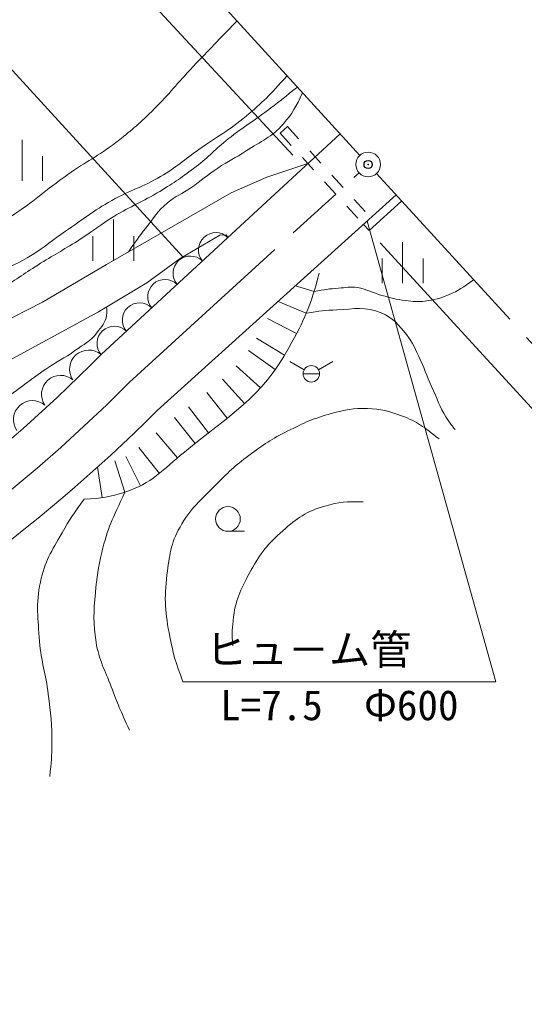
# Model space of a CAD drawing. Units: millimetres on the paper. Extents: x 40 to 680, y 20 to 380.
# Drawn here: x 508.2 to 538.9, y 260.3 to 319.5 of the extents above; entities that cross this region are included whole.
import ezdxf
from ezdxf.enums import TextEntityAlignment as Align

# ---------------------------------------------------------------- set-up
doc = ezdxf.new("R2010")
doc.units = ezdxf.units.MM
doc.header["$PDMODE"] = 32
doc.header["$PDSIZE"] = 0.5
doc.linetypes.add('CHAIN', pattern=[18.5, 12, -1.5, 3.5, -1.5])
for name, color, linetype, lineweight in [('M-BGD', 7, 'Continuous', 13), ('M-BMK', 2, 'CHAIN', 13), ('M-BMK-SRVR', 3, 'Continuous', 13), ('M-STR-HTXT', 7, 'Continuous', 13), ('M-STR-STRC', 7, 'Continuous', 13)]:
    doc.layers.add(name, color=color, linetype=linetype, lineweight=lineweight)
doc.layers.add('M-OTRS', color=6, linetype='Continuous')
doc.styles.add('ＭＳ ゴシック', font='')
doc.styles.get('ＭＳ ゴシック').set_extended_font_data('MS Gothic')

msp = doc.modelspace()

# ---------------------------------------------------------------- linework, layer by layer
at = {"layer": 'M-BGD'}
for p, q in [((524.52, 312.96), (524.077, 312.555)), ((524.52, 312.96), (525.194, 312.222)), ((513.192, 299.098), (527.72, 312.517)), ((524.077, 312.555), (524.751, 311.817)), ((508.397, 309.667), (508.397, 312.167)), ((509.647, 309.667), (509.647, 311.167)), ((525.869, 311.483), (526.543, 310.745)), ((523.261, 309.896), (525.763, 310.71)), ((525.426, 311.079), (526.1, 310.34)), ((527.218, 310.007), (527.892, 309.269)), ((521.097, 308.932), (523.261, 309.896)), ((526.775, 309.602), (527.449, 308.864)), ((513.53, 304.572), (521.097, 308.932)), ((516.607, 295.695), (531.112, 308.805)), ((528.567, 308.53), (529.241, 307.792)), ((529.473, 306.649), (531.448, 308.434)), ((528.124, 308.126), (528.798, 307.388)), ((513.945, 304.811), (513.945, 307.311)), ((529.136, 307.018), (529.473, 306.649)), ((512.695, 304.811), (512.695, 306.311)), ((515.195, 304.811), (515.195, 306.311)), ((520.406, 306.372), (518.001, 304.953)), ((520.792, 306.387), (520.406, 306.372)), ((520.898, 306.217), (520.792, 306.387)), ((531.511, 303.437), (531.511, 305.937)), ((518.001, 304.953), (515.965, 303.457)), ((530.261, 303.437), (530.261, 304.937)), ((532.761, 303.437), (532.761, 304.937)), ((509.628, 302.281), (513.53, 304.572)), ((515.965, 303.457), (513.035, 301.699)), ((526.131, 302.937), (525.006, 303.286)), ((525.657, 301.613), (523.945, 302.327)), ((505.482, 300.173), (509.628, 302.281)), ((513.035, 301.699), (506.804, 298.306)), ((525.073, 300.382), (523.298, 301.303)), ((524.346, 299.062), (522.631, 300.091)), ((523.777, 298.192), (522.15, 299.354)), ((522.877, 297.078), (521.398, 298.424)), ((525.532, 298.185), (524.666, 298.685)), ((526.398, 298.185), (527.264, 298.685)), ((521.91, 296.119), (520.568, 297.603)), ((525.465, 297.935), (526.465, 297.935)), ((520.863, 295.235), (519.611, 296.795)), ((519.724, 294.343), (518.496, 295.921)), ((518.907, 293.703), (517.662, 295.268)), ((517.839, 292.826), (516.537, 294.345)), ((516.739, 291.882), (515.493, 293.447)), ((515.593, 291.127), (514.691, 292.913)), ((513.256, 290.405), (512.985, 292.268)), ((514.645, 290.746), (514.025, 292.648)), ((520.9, 288.359), (521.9, 288.359))]:
    msp.add_line(p, q, dxfattribs=at)
for centre, radius in [((525.965, 297.935), 0.5), ((520.9, 289.109), 0.75)]:
    msp.add_circle(centre, radius, dxfattribs=at)
for centre, radius, start, end in [((520.161, 305.469), 1.05, 45.40605, 220.04558), ((518.62, 304.045), 1.05, 45.40605, 220.04558), ((517.078, 302.621), 1.05, 45.40605, 220.04558), ((515.537, 301.198), 1.05, 45.40605, 220.04558), ((513.996, 299.774), 1.05, 45.40605, 220.04558), ((512.438, 298.221), 1.156, 49.33997, 214.75011), ((443.636, 367.663), 97.668, 297.93515, 315.41077), ((510.735, 296.685), 1.156, 49.33997, 214.75011), ((509.032, 295.149), 1.156, 49.33997, 214.75011), ((444.489, 368.293), 102.331, 297.33486, 314.81016)]:
    msp.add_arc(centre, radius, start, end, dxfattribs=at)
for points, knots in [([(498.607, 302.539), (499.341, 303.064), (499.552, 303.204), (500.174, 303.604), (501.13, 304.22), (501.672, 304.564), (502.695, 305.059), (503.62, 305.506), (504.196, 305.627), (505.12, 306.077), (506.148, 306.578), (506.723, 306.87), (507.689, 307.483), (509.119, 308.391), (509.793, 309.083), (511.18, 310.053), (512.3, 310.836), (513.004, 311.164), (514.09, 311.993), (514.986, 312.677), (515.462, 313.099), (516.271, 313.884), (517.234, 314.816), (517.682, 315.427), (518.599, 316.405), (519.7, 317.579), (520.059, 317.946), (521.449, 319.38)], [0, 0, 0, 0, 1, 1, 1, 2, 2, 2, 3, 3, 3, 4, 4, 4, 5, 5, 5, 6, 6, 6, 7, 7, 7, 8, 8, 8, 9, 9, 9, 9]), ([(501.439, 300.491), (502.212, 300.885), (502.414, 300.991), (503.032, 301.325), (503.921, 301.804), (504.446, 302.031), (505.28, 302.6), (505.93, 303.044), (506.151, 303.477), (506.798, 303.924), (507.612, 304.487), (508.168, 304.641), (509.009, 305.163), (509.83, 305.673), (510.229, 306.05), (511.026, 306.597), (512.115, 307.345), (512.696, 307.813), (513.844, 308.468), (514.964, 309.107), (515.696, 309.271), (516.808, 309.925), (517.77, 310.492), (518.228, 310.934), (519.14, 311.577), (520.259, 312.367), (520.957, 312.716), (522.007, 313.594), (523.054, 314.469), (523.403, 314.852), (524.492, 316.05)], [0, 0, 0, 0, 1, 1, 1, 2, 2, 2, 3, 3, 3, 4, 4, 4, 5, 5, 5, 6, 6, 6, 7, 7, 7, 8, 8, 8, 9, 9, 9, 10, 10, 10, 10]), ([(525.117, 315.366), (524.342, 314.737), (524.132, 314.573), (523.489, 314.08), (522.503, 313.323), (521.893, 312.976), (520.914, 312.209), (520.124, 311.591), (519.766, 311.143), (518.97, 310.533), (518.141, 309.897), (517.652, 309.569), (516.759, 309.026), (515.696, 308.38), (515.03, 308.14), (513.965, 307.496), (513.141, 306.997), (512.736, 306.63), (511.924, 306.111), (510.999, 305.519), (510.45, 305.236), (509.519, 304.653), (508.589, 304.07), (508.095, 303.701), (507.163, 303.123), (506.204, 302.528), (505.638, 302.243), (504.684, 301.641), (504.117, 301.282), (503.82, 301.05), (503.251, 300.693), (502.825, 300.426), (502.684, 300.34), (502.15, 300.026)], [0, 0, 0, 0, 1, 1, 1, 2, 2, 2, 3, 3, 3, 4, 4, 4, 5, 5, 5, 6, 6, 6, 7, 7, 7, 8, 8, 8, 9, 9, 9, 10, 10, 10, 11, 11, 11, 11]), ([(514.869, 305.344), (515.344, 306.044), (515.481, 306.242), (515.909, 306.791), (516.392, 307.413), (516.62, 307.812), (517.221, 308.322), (517.729, 308.753), (518.105, 308.869), (518.654, 309.245), (519.304, 309.69), (519.63, 309.994), (520.282, 310.436), (520.935, 310.877), (521.35, 311.045), (522.007, 311.48), (522.919, 312.084), (523.554, 312.303), (524.267, 313.132), (524.832, 313.79), (525.027, 314.144), (525.43, 315.023)], [0, 0, 0, 0, 1, 1, 1, 2, 2, 2, 3, 3, 3, 4, 4, 4, 5, 5, 5, 6, 6, 6, 7, 7, 7, 7]), ([(526.447, 304.051), (525.906, 302.011), (525.537, 301.209), (524.623, 299.545), (522.931, 296.462), (520.974, 295.411), (518.257, 293.178), (516.943, 292.099), (516.269, 291.252), (514.645, 290.746), (513.711, 290.455), (513.258, 290.362), (512.177, 290.317)], [0, 0, 0, 0, 1, 1, 1, 2, 2, 2, 3, 3, 3, 4, 4, 4, 4]), ([(526.131, 302.937), (526.825, 303.057), (527.029, 303.099), (527.612, 303.141), (528.064, 303.173), (528.324, 303.243), (528.772, 303.172), (529.369, 303.078), (529.663, 302.858), (530.247, 302.701), (530.804, 302.552), (531.117, 302.46), (531.69, 302.388), (532.152, 302.33), (532.419, 302.302), (532.881, 302.356), (533.448, 302.423), (533.763, 302.522), (534.293, 302.733), (534.94, 302.99), (535.175, 303.181), (535.819, 303.653)], [0, 0, 0, 0, 1, 1, 1, 2, 2, 2, 3, 3, 3, 4, 4, 4, 5, 5, 5, 6, 6, 6, 7, 7, 7, 7]), ([(513.533, 301.998), (513.564, 301.785), (513.554, 301.686), (513.529, 301.49), (513.469, 301.02), (513.227, 300.808), (512.942, 300.43), (512.538, 299.894), (512.152, 299.741), (511.611, 299.343), (510.952, 298.857), (510.512, 298.689), (509.836, 298.226), (508.929, 297.604), (508.463, 297.195), (507.561, 296.566), (506.399, 295.757), (505.725, 295.337), (504.541, 294.562), (503.593, 293.942), (503.08, 293.568), (502.107, 292.988), (500.934, 292.288), (500.239, 291.962), (499.044, 291.299), (497.723, 290.565), (496.987, 290.145), (495.667, 289.41), (494.237, 288.613), (493.451, 288.139), (492.003, 287.377), (490.927, 286.812), (490.322, 286.499), (489.226, 285.974), (487.506, 285.152), (486.518, 284.744), (484.789, 283.942), (483.242, 283.224), (482.387, 282.796), (480.839, 282.081), (479.412, 281.423), (478.626, 281.023), (477.174, 280.421), (475.115, 279.567), (473.922, 279.185), (471.85, 278.36), (470.513, 277.828), (469.762, 277.533), (468.444, 276.957), (467.087, 276.365), (466.325, 276.033), (465.009, 275.354), (463.491, 274.572), (462.723, 273.982), (461.201, 273.207), (459.64, 272.413), (458.711, 272.082), (457.108, 271.375), (455.312, 270.584), (454.321, 270.103), (452.499, 269.372), (451.025, 268.78), (450.175, 268.51), (448.692, 267.94), (446.672, 267.164), (445.589, 266.6), (443.539, 265.908), (441.696, 265.285), (440.64, 265.005), (438.759, 264.505), (436.783, 263.98), (435.666, 263.719), (433.664, 263.303), (431.027, 262.756), (429.539, 262.495), (426.879, 262.072), (424.606, 261.711), (423.326, 261.54), (421.04, 261.271), (419.188, 261.052), (418.146, 260.974), (416.288, 260.813), (414.478, 260.656), (413.464, 260.563), (411.651, 260.469), (410.142, 260.391), (409.296, 260.319), (407.786, 260.355), (406.217, 260.391), (405.337, 260.453), (403.779, 260.641), (402.171, 260.834), (401.269, 260.963), (399.685, 261.299), (398.6, 261.529), (398.011, 261.737), (396.937, 262.015), (395.763, 262.319), (395.099, 262.462), (393.931, 262.788), (392.613, 263.156), (391.868, 263.348), (390.582, 263.818), (388.85, 264.451), (387.915, 264.9), (386.231, 265.65), (384.924, 266.232), (384.199, 266.574), (382.91, 267.196), (381.56, 267.849), (380.807, 268.223), (379.475, 268.914), (377.886, 269.738), (376.994, 270.201), (375.439, 271.089), (373.792, 272.03), (372.878, 272.573), (371.288, 273.608), (369.765, 274.6), (368.908, 275.153), (367.453, 276.242), (365.344, 277.819), (364.246, 278.81), (362.186, 280.45), (360.735, 281.605), (359.912, 282.24), (358.464, 283.398), (356.85, 284.69), (356.042, 285.542), (354.342, 286.719), (352.868, 287.739), (352.304, 288.067), (350.423, 289.11)], [0, 0, 0, 0, 1, 1, 1, 2, 2, 2, 3, 3, 3, 4, 4, 4, 5, 5, 5, 6, 6, 6, 7, 7, 7, 8, 8, 8, 9, 9, 9, 10, 10, 10, 11, 11, 11, 12, 12, 12, 13, 13, 13, 14, 14, 14, 15, 15, 15, 16, 16, 16, 17, 17, 17, 18, 18, 18, 19, 19, 19, 20, 20, 20, 21, 21, 21, 22, 22, 22, 23, 23, 23, 24, 24, 24, 25, 25, 25, 26, 26, 26, 27, 27, 27, 28, 28, 28, 29, 29, 29, 30, 30, 30, 31, 31, 31, 32, 32, 32, 33, 33, 33, 34, 34, 34, 35, 35, 35, 36, 36, 36, 37, 37, 37, 38, 38, 38, 39, 39, 39, 40, 40, 40, 41, 41, 41, 42, 42, 42, 43, 43, 43, 44, 44, 44, 44]), ([(525.657, 301.613), (526.508, 301.76), (526.787, 301.789), (527.518, 301.823), (528.573, 301.872), (529.245, 302.052), (530.215, 301.635), (530.942, 301.322), (531.253, 300.93), (531.752, 300.318), (532.175, 299.799), (532.279, 299.415), (532.568, 298.812), (532.919, 298.079), (533.038, 297.634), (533.383, 296.899), (533.721, 296.179), (533.834, 295.728), (534.293, 295.079), (534.444, 294.865), (534.499, 294.78), (534.701, 294.546)], [0, 0, 0, 0, 1, 1, 1, 2, 2, 2, 3, 3, 3, 4, 4, 4, 5, 5, 5, 6, 6, 6, 7, 7, 7, 7]), ([(518.166, 279.208), (517.715, 280.416), (517.585, 280.845), (517.375, 281.934), (517.094, 283.385), (517.009, 284.248), (517.199, 285.714), (517.35, 286.879), (517.413, 287.592), (517.99, 288.615), (518.631, 289.751), (519.232, 290.234), (520.144, 291.165), (520.885, 291.92), (521.318, 292.336), (522.166, 292.967), (523.045, 293.621), (523.561, 293.97), (524.54, 294.462), (525.532, 294.96), (526.106, 295.23), (527.178, 295.517), (528.015, 295.741), (528.509, 295.855), (529.376, 295.825), (530.2, 295.796), (530.666, 295.666), (531.442, 295.385), (532.427, 295.028), (532.792, 294.703), (533.728, 293.978)], [0, 0, 0, 0, 1, 1, 1, 2, 2, 2, 3, 3, 3, 4, 4, 4, 5, 5, 5, 6, 6, 6, 7, 7, 7, 8, 8, 8, 9, 9, 9, 10, 10, 10, 10]), ([(514.913, 276.263), (514.361, 277.51), (514.208, 277.856), (513.814, 278.9), (513.417, 279.952), (513.072, 280.517), (512.891, 281.626), (512.703, 282.778), (512.748, 283.452), (512.847, 284.615), (512.929, 285.585), (513.022, 286.128), (513.243, 287.077), (513.59, 288.571), (513.894, 289.111), (514.645, 290.746)], [0, 0, 0, 0, 1, 1, 1, 2, 2, 2, 3, 3, 3, 4, 4, 4, 5, 5, 5, 5]), ([(512.177, 290.317), (511.501, 289.4), (511.3, 289.098), (510.825, 288.264), (510.194, 287.155), (509.764, 286.524), (509.506, 285.274), (509.222, 283.895), (509.358, 283.074), (509.462, 281.67), (509.557, 280.403), (509.832, 279.721), (509.99, 278.461), (510.138, 277.282), (510.232, 276.615), (510.21, 275.428), (510.195, 274.653), (510.18, 274.37), (510.078, 273.449)], [0, 0, 0, 0, 1, 1, 1, 2, 2, 2, 3, 3, 3, 4, 4, 4, 5, 5, 5, 6, 6, 6, 6]), ([(529.112, 290.154), (528.099, 290.172), (527.662, 290.146), (526.782, 289.89), (525.674, 289.568), (525.097, 289.161), (524.233, 288.396), (523.327, 287.594), (522.874, 287.041), (522.298, 285.978), (521.739, 284.946), (521.395, 284.328), (521.243, 283.164), (521.155, 282.483), (521.137, 282.181), (521.199, 281.406)], [0, 0, 0, 0, 1, 1, 1, 2, 2, 2, 3, 3, 3, 4, 4, 4, 5, 5, 5, 5])]:
    msp.add_open_spline(points, degree=3, knots=knots, dxfattribs=at)
at = {"layer": 'M-BMK'}
for p, q in [((528.91, 311.215), (502.434, 340.19)), ((514.899, 297.397), (528.862, 310.155)), ((529.922, 310.107), (556.398, 281.132))]:
    msp.add_line(p, q, dxfattribs=at)
msp.add_arc((444.061, 367.98), 100, 297.62814, 315.10326, dxfattribs=at)
at = {"layer": 'M-BMK-SRVR'}
msp.add_circle((529.416, 310.661), 0.75, dxfattribs=at)
msp.add_point((529.416, 310.661), dxfattribs=at)
msp.add_point((529.416, 310.661), dxfattribs=at)
at = {"layer": 'M-OTRS'}
msp.add_point((529.416, 310.661), dxfattribs=at)
at = {"layer": 'M-STR-HTXT'}
for p, q in [((529.358, 307.22), (537.166, 279.208)), ((530.157, 305.9), (551.068, 283.015)), ((518.166, 279.208), (537.166, 279.208))]:
    msp.add_line(p, q, dxfattribs=at)
at = {"layer": 'M-STR-STRC'}
for p, q in [((518.157, 305.046), (488.693, 337.29)), ((524.838, 311.216), (503.805, 333.989))]:
    msp.add_line(p, q, dxfattribs=at)

# ---------------------------------------------------------------- texts
at = {"layer": 'M-STR-HTXT', "style": 'ＭＳ ゴシック'}
msp.add_text('ヒュ－ム管', height=1.833, dxfattribs=at).set_placement((519.541, 279.708), align=Align.BOTTOM_LEFT)
msp.add_text('L=7.5\u3000Φ600', height=1.833, dxfattribs=at).set_placement((527.666, 278.708), align=Align.TOP_CENTER)

doc.saveas('drawing.dxf')
